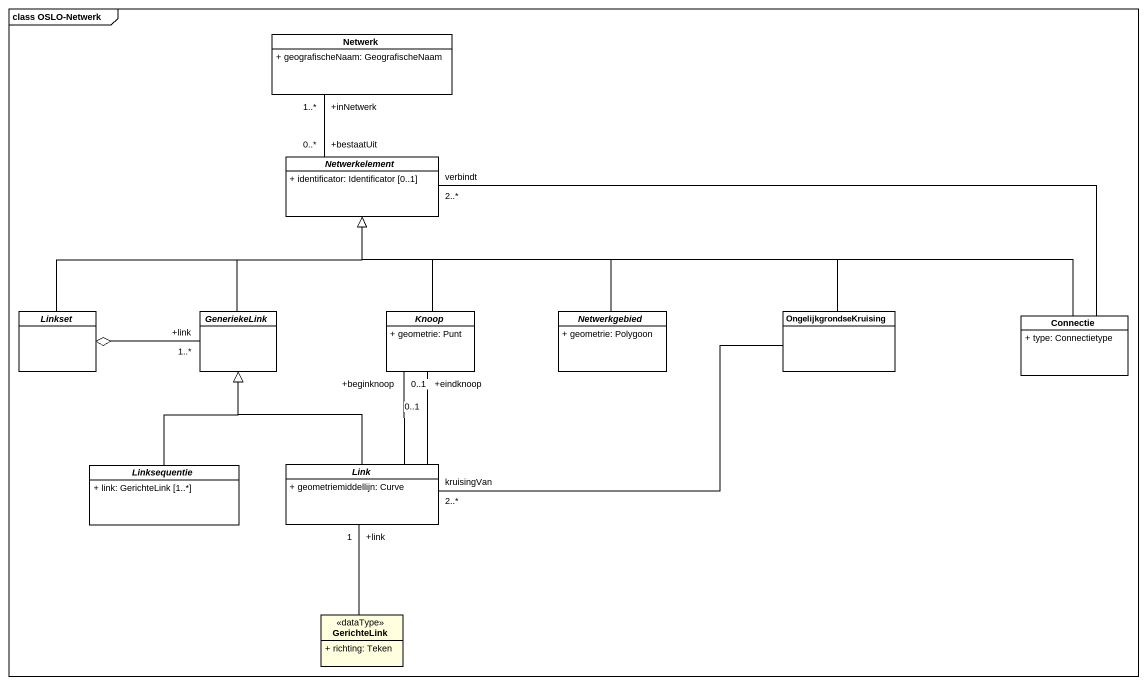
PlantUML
@startuml
mainframe class OSLO-Netwerk
hide circle
hide empty members
skinparam classAttributeIconSize 0
class Netwerk {
  + geografischeNaam: GeografischeNaam
}
abstract class Netwerkelement {
  + identificator: Identificator [0..1]
}
abstract class Linkset
abstract class GeneriekeLink
abstract class Knoop {
  + geometrie: Punt
}
abstract class Netwerkgebied {
  + geometrie: Polygoon
}
class OngelijkgrondseKruising
class Connectie {
  + type: Connectietype
}
abstract class Linksequentie {
  + link: GerichteLink [1..*]
}
abstract class Link {
  + geometriemiddellijn: Curve
}
class GerichteLink <<dataType>> #FFFFE0 {
  + richting: Teken
}
Netwerk "+inNetwerk\n1..*" -- "+bestaatUit\n0..*" Netwerkelement
Linkset -right-|> Netwerkelement
GeneriekeLink -up-|> Netwerkelement
GeneriekeLink "+link\n1..*" -left-o Linkset
Knoop -up-|> Netwerkelement
Netwerkgebied -up-|> Netwerkelement
OngelijkgrondseKruising -left-|> Netwerkelement
OngelijkgrondseKruising -left- "kruisingVan\n2..*" Link
Connectie -left-|> Netwerkelement
Connectie -left- "verbindt\n2..*" Netwerkelement
Linksequentie -up-|> GeneriekeLink
Link -up-|> GeneriekeLink
Link -up- "+beginknoop\n0..1" Knoop
Link -up- "+eindknoop\n0..1" Knoop
GerichteLink -up- "+link\n1" Link
@enduml
